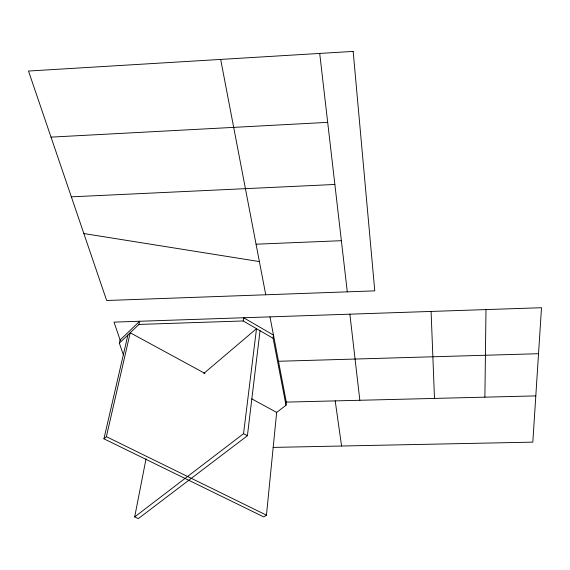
<?xml version="1.0" encoding="UTF-8"?>
<svg xmlns="http://www.w3.org/2000/svg" width="570" height="570" viewBox="0 0 570 570"><rect width="100%" height="100%" fill="white"/><g stroke="black" fill="none" stroke-linecap="round" stroke-linejoin="round"><path stroke-width="0.85" d="M484.892 397.162L485.989 309.581M276.222 412.73L286.012 405.277L286.304 402.107L269.981 316.863M127.901 334.982L103.925 438.815L263.803 516.94L266.454 515.152L276.664 412.395L251.733 398.843M273.123 338.295L273.465 335.089L243.632 317.754L243.198 320.96L273.123 338.295L286.012 405.277M146.048 458.729L134.684 516.912L138.353 518.593L247.409 435.722L260.034 330.714M134.684 516.912L243.547 433.692L256.507 328.669L203.832 373.421M119.351 343.14L138.959 324.437L139.671 321.259L120.106 339.969L119.351 343.14L123.391 354.925M103.925 438.815L106.376 436.677L130.216 332.78L204.993 373.435M51.015 137.128L327.679 122.358M71.35 196.842L334.868 184.459M256.065 244.202L341.373 240.69M138.959 324.437L243.198 320.96M278.481 361.273L538.529 353.706M286.304 402.107L535.807 395.894M273.115 447.407L532.822 442.142L541.5 307.714L114.021 322.121L120.313 340.596M83.854 233.55L259.393 261.58M106.376 436.677L266.454 515.152M243.547 433.692L247.409 435.722M220.668 59.415L265.748 294.783M335.203 400.895L341.572 446.018M319.706 53.43L347.294 291.847M349.873 314.17L359.841 400.275M431.091 311.434L434.49 398.416M353.165 51.407L28.5 71.036L106.661 300.504L374.775 290.857L353.165 51.407"/></g></svg>
